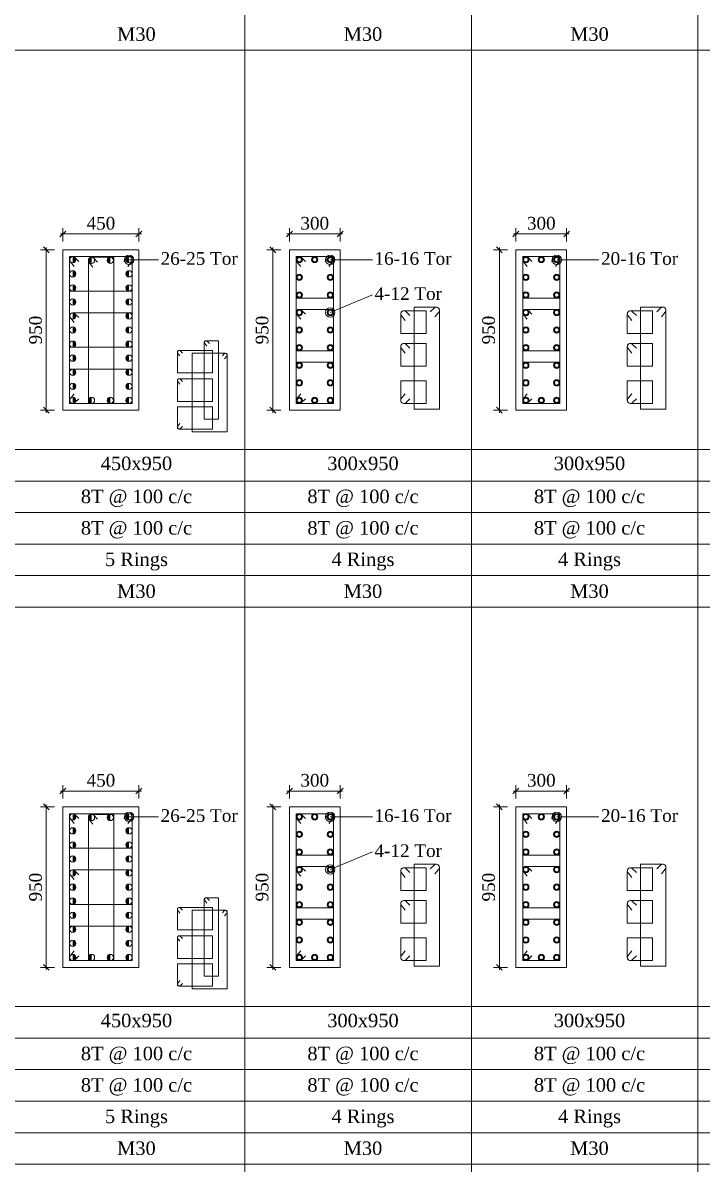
# Model space of a CAD drawing. Header units: metres. Extents: x 95882 to 260884, y 3603 to 81317.
# Drawn here: x 180667 to 184688, y 12708 to 19469 of the extents above; entities that cross this region are included whole.
import ezdxf
from ezdxf.enums import TextEntityAlignment as Align

# ---------------------------------------------------------------- set-up
doc = ezdxf.new("R2010")
doc.units = ezdxf.units.M
doc.header["$LTSCALE"] = 0.05
doc.header["$MEASUREMENT"] = 0
doc.header["$PDMODE"] = 34
doc.header["$PDSIZE"] = -2.5
doc.layers.get('0').update_dxf_attribs({"linetype": 'CONTINUOUS', "lineweight": 0})
doc.layers.get('DEFPOINTS').update_dxf_attribs({"linetype": 'CONTINUOUS'})
for name, color, linetype, lineweight in [('S-DIM-R', 7, 'CONTINUOUS', 9), ('S-SECTION', 5, 'CONTINUOUS', 5), ('S-SECTION MARK', 124, 'CONTINUOUS', 0), ('S-SHEET', 251, 'CONTINUOUS', 0), ('S-STEEL COL_DIA', 1, 'CONTINUOUS', 9), ('S-STEEL RING', 1, 'CONTINUOUS', 9), ('S-TEXT', 7, 'CONTINUOUS', 0), ('S-TEXT COL SIZE', 7, 'CONTINUOUS', 15), ('S-TEXT MIX', 1, 'CONTINUOUS', 15), ('S-TEXT RINGS', 7, 'CONTINUOUS', 15)]:
    doc.layers.add(name, color=color, linetype=linetype, lineweight=lineweight)
doc.styles.add('AAPL-ADRESS tahoma', font='tahoma.ttf')
doc.styles.add('S-ROMANS', font='times.ttf')
doc.styles.get("Standard").update_dxf_attribs({"font": 'times.ttf'})
doc.styles.add('TEXT', font='times.ttf')
doc.dimstyles.new('75mm', dxfattribs={"dimscale": 140, "dimtxt": 1, "dimasz": 0.35, "dimexe": 0.5, "dimexo": 1, "dimgap": 0.01, "dimtad": 0, "dimdec": 0, "dimzin": 12, "dimdsep": 46, "dimtxsty": 'AAPL-ADRESS tahoma', "dimblk": 'OBLIQUE', "dimcen": 0.35, "dimdle": 0.01, "dimse1": 1, "dimse2": 1, "dimclrd": 256, "dimclre": 256, "dimclrt": 256, "dimadec": 0, "dimazin": 3, "dimtfac": 1, "dimtdec": 0, "dimtmove": 1, "dimatfit": 3, "dimldrblk": 'DOTSMALL', "dimfxl": 1, "dimtolj": 1, "dimtzin": 0, "dimarcsym": 1})
doc.dimstyles.new('S_DIM', dxfattribs={"dimtxt": 75, "dimasz": 35, "dimexe": 35, "dimexo": 50, "dimgap": 25, "dimtad": 1, "dimdec": 0, "dimzin": 0, "dimdsep": 46, "dimtxsty": 'Standard', "dimblk": 'OBLIQUE', "dimcen": 0.09, "dimdle": 15, "dimclrd": 256, "dimclre": 256, "dimclrt": 256, "dimadec": 0, "dimazin": 0, "dimtfac": 1, "dimtdec": 0, "dimtofl": 0, "dimtmove": 0, "dimatfit": 3, "dimfxl": 1, "dimtolj": 1, "dimtzin": 0, "dimlwd": -1, "dimlwe": -1, "dimarcsym": 0})

# ---------------------------------------------------------------- blocks, each defined once
blk = doc.blocks.new('_Oblique')
at = {"color": 0, "linetype": 'ByBlock', "lineweight": -2}
blk.add_line((-0.5, -0.5), (0.5, 0.5), dxfattribs=at)
blk = doc.blocks.new('*D405')
at = {"layer": 'DEFPOINTS', "color": 0, "transparency": 16777216}
for p in [(180904.2, 14824.2, -0.1), (180806, 13874.2), (180904.2, 13874.2, -0.1)]:
    blk.add_point(p, dxfattribs=at)
at = {"layer": 'S-DIM-R', "transparency": 16777216}
for p, q in [((180854.2, 14824.2), (180771, 14824.2)), ((180806, 14839.2), (180806, 13859.2)), ((180854.2, 13874.2), (180771, 13874.2))]:
    blk.add_line(p, q, dxfattribs=at)
at = {"layer": 'S-DIM-R', "transparency": 16777216, "xscale": 35, "yscale": 35, "zscale": 35}
for p, rotation in [((180806, 14824.2), 90), ((180806, 13874.2), 270)]:
    blk.add_blockref('_Oblique', p, dxfattribs=dict(at, rotation=rotation))
at = {"layer": 'S-DIM-R', "transparency": 16777216, "insert": (180742.7, 14349.2), "char_height": 75, "attachment_point": 5, "rotation": 90}
blk.add_mtext('\\A1;950', dxfattribs=at)
blk = doc.blocks.new('*D406')
at = {"layer": 'DEFPOINTS', "color": 0, "transparency": 16777216}
for p in [(180904.2, 14918.4), (180904.2, 14824.2, 0), (181354.2, 14824.2, 0)]:
    blk.add_point(p, dxfattribs=at)
at = {"layer": 'S-DIM-R', "transparency": 16777216}
for p, q in [((180904.2, 14874.2), (180904.2, 14953.4)), ((181354.2, 14874.2), (181354.2, 14953.4)), ((181369.2, 14918.4), (180889.2, 14918.4))]:
    blk.add_line(p, q, dxfattribs=at)
at = {"layer": 'S-DIM-R', "transparency": 16777216, "xscale": 35, "yscale": 35, "zscale": 35, "rotation": 180}
blk.add_blockref('_Oblique', (180904.2, 14918.4), dxfattribs=at)
at = {"layer": 'S-DIM-R', "transparency": 16777216, "xscale": 35, "yscale": 35, "zscale": 35}
blk.add_blockref('_Oblique', (181354.2, 14918.4), dxfattribs=at)
at = {"layer": 'S-DIM-R', "transparency": 16777216, "insert": (181129.2, 14981.6), "char_height": 75, "attachment_point": 5}
blk.add_mtext('\\A1;450', dxfattribs=at)
blk = doc.blocks.new('*U6')
at = {"layer": 'S-STEEL COL_DIA'}
h = blk.add_hatch(color=256, dxfattribs=at)
h.dxf.hatch_style = 1
h.paths.add_polyline_path([(0, 18.5, 0.414214), (-18.5, 0, 0.414214), (0, -18.5)])
at = {"layer": 'S-STEEL COL_DIA', "lineweight": 5}
blk.add_circle((0, 0), 18.5, dxfattribs=at)
blk = doc.blocks.new('*D408')
at = {"layer": 'DEFPOINTS', "color": 0, "transparency": 16777216}
for p in [(182244.8, 14918.4), (182244.8, 14824.2, 0), (182544.8, 14824.2, 0)]:
    blk.add_point(p, dxfattribs=at)
at = {"layer": 'S-DIM-R', "transparency": 16777216}
for p, q in [((182244.8, 14874.2), (182244.8, 14953.4)), ((182544.8, 14874.2), (182544.8, 14953.4)), ((182559.8, 14918.4), (182229.8, 14918.4))]:
    blk.add_line(p, q, dxfattribs=at)
at = {"layer": 'S-DIM-R', "transparency": 16777216, "xscale": 35, "yscale": 35, "zscale": 35, "rotation": 180}
blk.add_blockref('_Oblique', (182244.8, 14918.4), dxfattribs=at)
at = {"layer": 'S-DIM-R', "transparency": 16777216, "xscale": 35, "yscale": 35, "zscale": 35}
blk.add_blockref('_Oblique', (182544.8, 14918.4), dxfattribs=at)
at = {"layer": 'S-DIM-R', "transparency": 16777216, "insert": (182394.8, 14981.6), "char_height": 75, "attachment_point": 5}
blk.add_mtext('\\A1;300', dxfattribs=at)
blk = doc.blocks.new('*U5')
at = {"layer": 'S-STEEL COL_DIA'}
h = blk.add_hatch(color=256, dxfattribs=at)
h.dxf.hatch_style = 1
h.paths.add_polyline_path([(-18.5, 0, 1), (18.5, 0, 1)])
h.paths.add_polyline_path([(13, 0, -1), (-13, 0, -1)], flags=16)
at = {"layer": 'S-STEEL COL_DIA', "lineweight": 5}
for radius in [18.5, 13]:
    blk.add_circle((0, 0), radius, dxfattribs=at)
blk = doc.blocks.new('*U7')
at = {"layer": 'S-STEEL COL_DIA', "lineweight": 5}
for radius in [18.5, 13, 13]:
    blk.add_circle((0, 0), radius, dxfattribs=at)
blk = doc.blocks.new('*D409')
at = {"layer": 'DEFPOINTS', "color": 0, "transparency": 16777216}
for p in [(182244.8, 14824.2, -0.1), (182146.6, 13874.2), (182244.8, 13874.2, -0.1)]:
    blk.add_point(p, dxfattribs=at)
at = {"layer": 'S-DIM-R', "transparency": 16777216}
for p, q in [((182194.8, 14824.2), (182111.6, 14824.2)), ((182146.6, 14839.2), (182146.6, 13859.2)), ((182194.8, 13874.2), (182111.6, 13874.2))]:
    blk.add_line(p, q, dxfattribs=at)
at = {"layer": 'S-DIM-R', "transparency": 16777216, "xscale": 35, "yscale": 35, "zscale": 35}
for p, rotation in [((182146.6, 14824.2), 90), ((182146.6, 13874.2), 270)]:
    blk.add_blockref('_Oblique', p, dxfattribs=dict(at, rotation=rotation))
at = {"layer": 'S-DIM-R', "transparency": 16777216, "insert": (182083.3, 14349.2), "char_height": 75, "attachment_point": 5, "rotation": 90}
blk.add_mtext('\\A1;950', dxfattribs=at)
blk = doc.blocks.new('*D410')
at = {"layer": 'DEFPOINTS', "color": 0, "transparency": 16777216}
for p in [(183585.4, 14824.2, -0.1), (183487.2, 13874.2), (183585.4, 13874.2, -0.1)]:
    blk.add_point(p, dxfattribs=at)
at = {"layer": 'S-DIM-R', "transparency": 16777216}
for p, q in [((183535.4, 14824.2), (183452.2, 14824.2)), ((183487.2, 14839.2), (183487.2, 13859.2)), ((183535.4, 13874.2), (183452.2, 13874.2))]:
    blk.add_line(p, q, dxfattribs=at)
at = {"layer": 'S-DIM-R', "transparency": 16777216, "xscale": 35, "yscale": 35, "zscale": 35}
for p, rotation in [((183487.2, 14824.2), 90), ((183487.2, 13874.2), 270)]:
    blk.add_blockref('_Oblique', p, dxfattribs=dict(at, rotation=rotation))
at = {"layer": 'S-DIM-R', "transparency": 16777216, "insert": (183423.9, 14349.2), "char_height": 75, "attachment_point": 5, "rotation": 90}
blk.add_mtext('\\A1;950', dxfattribs=at)
blk = doc.blocks.new('*D411')
at = {"layer": 'DEFPOINTS', "color": 0, "transparency": 16777216}
for p in [(183585.4, 14918.4), (183585.4, 14824.2, 0), (183885.4, 14824.2, 0)]:
    blk.add_point(p, dxfattribs=at)
at = {"layer": 'S-DIM-R', "transparency": 16777216}
for p, q in [((183585.4, 14874.2), (183585.4, 14953.4)), ((183885.4, 14874.2), (183885.4, 14953.4)), ((183900.4, 14918.4), (183570.4, 14918.4))]:
    blk.add_line(p, q, dxfattribs=at)
at = {"layer": 'S-DIM-R', "transparency": 16777216, "xscale": 35, "yscale": 35, "zscale": 35, "rotation": 180}
blk.add_blockref('_Oblique', (183585.4, 14918.4), dxfattribs=at)
at = {"layer": 'S-DIM-R', "transparency": 16777216, "xscale": 35, "yscale": 35, "zscale": 35}
blk.add_blockref('_Oblique', (183885.4, 14918.4), dxfattribs=at)
at = {"layer": 'S-DIM-R', "transparency": 16777216, "insert": (183735.4, 14981.6), "char_height": 75, "attachment_point": 5}
blk.add_mtext('\\A1;300', dxfattribs=at)
blk = doc.blocks.new('*D456')
at = {"layer": 'DEFPOINTS', "color": 0, "transparency": 16777216}
for p in [(180904.2, 18123.8, -0.1), (180806, 17173.8), (180904.2, 17173.8, -0.1)]:
    blk.add_point(p, dxfattribs=at)
at = {"layer": 'S-DIM-R', "transparency": 16777216}
for p, q in [((180854.2, 18123.8), (180771, 18123.8)), ((180806, 18138.8), (180806, 17158.8)), ((180854.2, 17173.8), (180771, 17173.8))]:
    blk.add_line(p, q, dxfattribs=at)
at = {"layer": 'S-DIM-R', "transparency": 16777216, "xscale": 35, "yscale": 35, "zscale": 35}
for p, rotation in [((180806, 18123.8), 90), ((180806, 17173.8), 270)]:
    blk.add_blockref('_Oblique', p, dxfattribs=dict(at, rotation=rotation))
at = {"layer": 'S-DIM-R', "transparency": 16777216, "insert": (180742.7, 17648.8), "char_height": 75, "attachment_point": 5, "rotation": 90}
blk.add_mtext('\\A1;950', dxfattribs=at)
blk = doc.blocks.new('*D457')
at = {"layer": 'DEFPOINTS', "color": 0, "transparency": 16777216}
for p in [(180904.2, 18218), (180904.2, 18123.8, 0), (181354.2, 18123.8, 0)]:
    blk.add_point(p, dxfattribs=at)
at = {"layer": 'S-DIM-R', "transparency": 16777216}
for p, q in [((180904.2, 18173.8), (180904.2, 18253)), ((181354.2, 18173.8), (181354.2, 18253)), ((181369.2, 18218), (180889.2, 18218))]:
    blk.add_line(p, q, dxfattribs=at)
at = {"layer": 'S-DIM-R', "transparency": 16777216, "xscale": 35, "yscale": 35, "zscale": 35, "rotation": 180}
blk.add_blockref('_Oblique', (180904.2, 18218), dxfattribs=at)
at = {"layer": 'S-DIM-R', "transparency": 16777216, "xscale": 35, "yscale": 35, "zscale": 35}
blk.add_blockref('_Oblique', (181354.2, 18218), dxfattribs=at)
at = {"layer": 'S-DIM-R', "transparency": 16777216, "insert": (181129.2, 18281.1), "char_height": 75, "attachment_point": 5}
blk.add_mtext('\\A1;450', dxfattribs=at)
blk = doc.blocks.new('*D454')
at = {"layer": 'DEFPOINTS', "color": 0, "transparency": 16777216}
for p in [(182244.8, 18218), (182244.8, 18123.8, 0), (182544.8, 18123.8, 0)]:
    blk.add_point(p, dxfattribs=at)
at = {"layer": 'S-DIM-R', "transparency": 16777216}
for p, q in [((182244.8, 18173.8), (182244.8, 18253)), ((182544.8, 18173.8), (182544.8, 18253)), ((182559.8, 18218), (182229.8, 18218))]:
    blk.add_line(p, q, dxfattribs=at)
at = {"layer": 'S-DIM-R', "transparency": 16777216, "xscale": 35, "yscale": 35, "zscale": 35, "rotation": 180}
blk.add_blockref('_Oblique', (182244.8, 18218), dxfattribs=at)
at = {"layer": 'S-DIM-R', "transparency": 16777216, "xscale": 35, "yscale": 35, "zscale": 35}
blk.add_blockref('_Oblique', (182544.8, 18218), dxfattribs=at)
at = {"layer": 'S-DIM-R', "transparency": 16777216, "insert": (182394.8, 18281.1), "char_height": 75, "attachment_point": 5}
blk.add_mtext('\\A1;300', dxfattribs=at)
blk = doc.blocks.new('*D459')
at = {"layer": 'DEFPOINTS', "color": 0, "transparency": 16777216}
for p in [(182244.8, 18123.8, -0.1), (182146.6, 17173.8), (182244.8, 17173.8, -0.1)]:
    blk.add_point(p, dxfattribs=at)
at = {"layer": 'S-DIM-R', "transparency": 16777216}
for p, q in [((182194.8, 18123.8), (182111.6, 18123.8)), ((182146.6, 18138.8), (182146.6, 17158.8)), ((182194.8, 17173.8), (182111.6, 17173.8))]:
    blk.add_line(p, q, dxfattribs=at)
at = {"layer": 'S-DIM-R', "transparency": 16777216, "xscale": 35, "yscale": 35, "zscale": 35}
for p, rotation in [((182146.6, 18123.8), 90), ((182146.6, 17173.8), 270)]:
    blk.add_blockref('_Oblique', p, dxfattribs=dict(at, rotation=rotation))
at = {"layer": 'S-DIM-R', "transparency": 16777216, "insert": (182083.3, 17648.8), "char_height": 75, "attachment_point": 5, "rotation": 90}
blk.add_mtext('\\A1;950', dxfattribs=at)
blk = doc.blocks.new('*D460')
at = {"layer": 'DEFPOINTS', "color": 0, "transparency": 16777216}
for p in [(183585.4, 18123.8, -0.1), (183487.2, 17173.8), (183585.4, 17173.8, -0.1)]:
    blk.add_point(p, dxfattribs=at)
at = {"layer": 'S-DIM-R', "transparency": 16777216}
for p, q in [((183535.4, 18123.8), (183452.2, 18123.8)), ((183487.2, 18138.8), (183487.2, 17158.8)), ((183535.4, 17173.8), (183452.2, 17173.8))]:
    blk.add_line(p, q, dxfattribs=at)
at = {"layer": 'S-DIM-R', "transparency": 16777216, "xscale": 35, "yscale": 35, "zscale": 35}
for p, rotation in [((183487.2, 18123.8), 90), ((183487.2, 17173.8), 270)]:
    blk.add_blockref('_Oblique', p, dxfattribs=dict(at, rotation=rotation))
at = {"layer": 'S-DIM-R', "transparency": 16777216, "insert": (183423.9, 17648.8), "char_height": 75, "attachment_point": 5, "rotation": 90}
blk.add_mtext('\\A1;950', dxfattribs=at)
blk = doc.blocks.new('*D461')
at = {"layer": 'DEFPOINTS', "color": 0, "transparency": 16777216}
for p in [(183585.4, 18218), (183585.4, 18123.8, 0), (183885.4, 18123.8, 0)]:
    blk.add_point(p, dxfattribs=at)
at = {"layer": 'S-DIM-R', "transparency": 16777216}
for p, q in [((183585.4, 18173.8), (183585.4, 18253)), ((183885.4, 18173.8), (183885.4, 18253)), ((183900.4, 18218), (183570.4, 18218))]:
    blk.add_line(p, q, dxfattribs=at)
at = {"layer": 'S-DIM-R', "transparency": 16777216, "xscale": 35, "yscale": 35, "zscale": 35, "rotation": 180}
blk.add_blockref('_Oblique', (183585.4, 18218), dxfattribs=at)
at = {"layer": 'S-DIM-R', "transparency": 16777216, "xscale": 35, "yscale": 35, "zscale": 35}
blk.add_blockref('_Oblique', (183885.4, 18218), dxfattribs=at)
at = {"layer": 'S-DIM-R', "transparency": 16777216, "insert": (183735.4, 18281.1), "char_height": 75, "attachment_point": 5}
blk.add_mtext('\\A1;300', dxfattribs=at)

msp = doc.modelspace()

# ---------------------------------------------------------------- linework, layer by layer
at = {"layer": 'S-SECTION'}
for points, elevation in [([(180904.2, 17173.8), (181354.2, 17173.8), (181354.2, 18123.8), (180904.2, 18123.8)], 0), ([(182244.8, 17173.8), (182544.8, 17173.8), (182544.8, 18123.8), (182244.8, 18123.8)], 0), ([(183585.4, 17173.8), (183885.4, 17173.8), (183885.4, 18123.8), (183585.4, 18123.8)], 0), ([(180904.2, 13874.2), (181354.2, 13874.2), (181354.2, 14824.2), (180904.2, 14824.2)], 0), ([(182244.8, 13874.2), (182544.8, 13874.2), (182544.8, 14824.2), (182244.8, 14824.2)], -0.1), ([(183585.4, 13874.2), (183885.4, 13874.2), (183885.4, 14824.2), (183585.4, 14824.2)], -0.1)]:
    msp.add_lwpolyline(points, close=True, dxfattribs=dict(at, elevation=elevation))
at = {"layer": 'S-SHEET'}
for p, q in [((181981.4, 49003.5, 0), (181981.4, 9408.8, 0)), ((181981.4, 49003.5, 0), (181981.4, 9408.8, 0)), ((183322, 49003.5, 0), (183322, 8286.5, 0)), ((184662.6, 49003.5, 0), (184662.6, 9408.8, -0.1)), ((184662.6, 49003.5, 0), (184662.6, 9408.8, -0.1)), ((177084.5, 19307.4, 0), (198068.5, 19307.4, 0)), ((177084.5, 16940.9, 0), (198068.5, 16940.9, 0)), ((177084.5, 16754.8, 0), (198068.5, 16754.8, 0)), ((177084.5, 16754.8, 0), (198068.5, 16754.8, 0)), ((177084.5, 16567.7, 0), (198068.5, 16567.7, 0)), ((177691.8, 16381.1, 0), (198068.5, 16381.1, 0)), ((177084.5, 16194.5, 0), (198068.5, 16194.5, 0)), ((177084.5, 13641.4, 0), (198068.5, 13641.4, -0.1)), ((177084.5, 13455.3, 0), (198068.5, 13455.3, -0.1)), ((177084.5, 13455.3, 0), (198068.5, 13455.3, -0.1)), ((177084.5, 13268.1, 0), (198068.5, 13268.1, -0.1)), ((177691.8, 13081.5, 0), (198068.5, 13081.5, -0.1)), ((177084.5, 12894.9, 0), (198068.5, 12894.9, -0.1)), ((177084.5, 12708.3, 0), (198068.5, 12708.3, -0.1))]:
    msp.add_line(p, q, dxfattribs=at)
at = {"layer": 'S-SHEET', "color": 0}
for p, q in [((177084.5, 19307.4, 0), (198068.5, 19307.4, 0)), ((177084.5, 16007.9, 0), (198068.5, 16007.9, 0))]:
    msp.add_line(p, q, dxfattribs=at)
at = {"layer": 'S-STEEL RING'}
for points, elevation in [([(181287.6, 18026.3), (181310.1, 18053.7, 0.633211), (181295.8, 18083.8), (180944.2, 18083.8), (180944.2, 17213.8), (181314.2, 17213.8), (181314.2, 18065.4, 0.666768), (181282.8, 18078.5), (181265, 18055.8)], 0), ([(182478.2, 18026.3), (182500.6, 18053.7, 0.633211), (182486.4, 18083.8), (182284.8, 18083.8), (182284.8, 17213.8), (182504.8, 17213.8), (182504.8, 18065.4, 0.666768), (182473.4, 18078.5), (182455.6, 18055.8)], -0.1), ([(183818.8, 18026.3), (183841.2, 18053.7, 0.633211), (183827, 18083.8), (183625.4, 18083.8), (183625.4, 17213.8), (183845.4, 17213.8), (183845.4, 18065.4, 0.666768), (183814, 18078.5), (183796.2, 18055.8)], -0.1), ([(183106, 17726.9), (183128.5, 17754.3, 0.633211), (183114.2, 17784.5), (182982.6, 17784.5), (182982.6, 17179.7), (183132.6, 17179.7), (183132.6, 17766, 0.666768), (183101.2, 17779.1), (183078.4, 17756.5)], 0), ([(183106, 17726.9), (183128.5, 17754.3, 0.633211), (183114.2, 17784.5), (182982.6, 17784.5), (182982.6, 17179.7), (183132.6, 17179.7), (183132.6, 17766, 0.666768), (183101.2, 17779.1), (183078.4, 17756.5)], 0.1), ([(184446.6, 17726.9), (184469.1, 17754.3, 0.633211), (184454.8, 17784.5), (184323.2, 17784.5), (184323.2, 17179.7), (184473.2, 17179.7), (184473.2, 17766, 0.666768), (184441.8, 17779.1), (184419, 17756.5)], 0), ([(184446.6, 17726.9), (184469.1, 17754.3, 0.633211), (184454.8, 17784.5), (184323.2, 17784.5), (184323.2, 17179.7), (184473.2, 17179.7), (184473.2, 17766, 0.666768), (184441.8, 17779.1), (184419, 17756.5)], 0.1), ([(181861.5, 17479.2), (181874.1, 17494.6, 0.633211), (181866.1, 17511.6), (181668.4, 17511.6), (181668.4, 17046.3), (181876.5, 17046.3), (181876.5, 17501.2, 0.666768), (181858.8, 17508.6), (181848.8, 17495.8)], -0.1), ([(181287.6, 14726.7), (181310.1, 14754.1, 0.633211), (181295.8, 14784.2), (180944.2, 14784.2), (180944.2, 13914.2), (181314.2, 13914.2), (181314.2, 14765.8, 0.666768), (181282.8, 14778.9), (181265, 14756.3)], 0), ([(182478.2, 14726.7), (182500.6, 14754.1, 0.633211), (182486.4, 14784.2), (182284.8, 14784.2), (182284.8, 13914.2), (182504.8, 13914.2), (182504.8, 14765.8, 0.666768), (182473.4, 14778.9), (182455.6, 14756.3)], -0.1), ([(183818.8, 14726.7), (183841.2, 14754.1, 0.633211), (183827, 14784.2), (183625.4, 14784.2), (183625.4, 13914.2), (183845.4, 13914.2), (183845.4, 14765.8, 0.666768), (183814, 14778.9), (183796.2, 14756.3)], -0.1), ([(183106, 14427.4), (183128.5, 14454.7, 0.633211), (183114.2, 14484.9), (182982.6, 14484.9), (182982.6, 13880.2), (183132.6, 13880.2), (183132.6, 14466.4, 0.666768), (183101.2, 14479.5), (183078.4, 14456.9)], 0), ([(183106, 14427.4), (183128.5, 14454.7, 0.633211), (183114.2, 14484.9), (182982.6, 14484.9), (182982.6, 13880.2), (183132.6, 13880.2), (183132.6, 14466.4, 0.666768), (183101.2, 14479.5), (183078.4, 14456.9)], 0.1), ([(184446.6, 14427.4), (184469.1, 14454.7, 0.633211), (184454.8, 14484.9), (184323.2, 14484.9), (184323.2, 13880.2), (184473.2, 13880.2), (184473.2, 14466.4, 0.666768), (184441.8, 14479.5), (184419, 14456.9)], 0), ([(184446.6, 14427.4), (184469.1, 14454.7, 0.633211), (184454.8, 14484.9), (184323.2, 14484.9), (184323.2, 13880.2), (184473.2, 13880.2), (184473.2, 14466.4, 0.666768), (184441.8, 14479.5), (184419, 14456.9)], 0.1), ([(181861.5, 14179.6), (181874.1, 14195, 0.633211), (181866.1, 14212), (181668.4, 14212), (181668.4, 13746.8), (181876.5, 13746.8), (181876.5, 14201.6, 0.666768), (181858.8, 14209), (181848.8, 14196.3)], -0.1)]:
    msp.add_lwpolyline(points, format="xyb", dxfattribs=dict(at, elevation=elevation))
at = {"layer": 'S-STEEL RING', "color": 3}
for points, elevation in [([(180970.9, 18026.3), (180948.4, 18053.7, -0.633211), (180962.7, 18083.8), (181314.2, 18083.8), (181314.2, 17880.1), (180944.2, 17880.1), (180944.2, 18065.4, -0.666768), (180975.7, 18078.5), (180998.5, 18055.8)], 0), ([(182311.5, 18026.3), (182289, 18053.7, -0.633211), (182303.3, 18083.8), (182504.8, 18083.8), (182504.8, 17838.4), (182284.8, 17838.4), (182284.8, 18065.4, -0.666768), (182316.3, 18078.5), (182339.1, 18055.8)], -0.1), ([(183652.1, 18026.3), (183629.6, 18053.7, -0.633211), (183643.9, 18083.8), (183845.4, 18083.8), (183845.4, 17838.4), (183625.4, 17838.4), (183625.4, 18065.4, -0.666768), (183656.9, 18078.5), (183679.7, 18055.8)], -0.1), ([(180970.9, 17693.1), (180948.4, 17720.4, -0.633211), (180962.7, 17750.6), (181314.2, 17750.6), (181314.2, 17546.8), (180944.2, 17546.8), (180944.2, 17732.1, -0.666768), (180975.7, 17745.2), (180998.5, 17722.6)], 0), ([(182311.5, 17713.9), (182289, 17741.2, -0.633211), (182303.3, 17771.4), (182504.8, 17771.4), (182504.8, 17526), (182284.8, 17526), (182284.8, 17752.9, -0.666768), (182316.3, 17766), (182339.1, 17743.4)], -0.1), ([(182930.6, 17705.6), (182908.1, 17733, -0.633211), (182922.4, 17763.1), (183053.9, 17763.1), (183053.9, 17628.6), (182903.9, 17628.6), (182903.9, 17744.7, -0.666768), (182935.4, 17757.8), (182958.2, 17735.1)], 0), ([(183652.1, 17713.9), (183629.6, 17741.2, -0.633211), (183643.9, 17771.4), (183845.4, 17771.4), (183845.4, 17526), (183625.4, 17526), (183625.4, 17752.9, -0.666768), (183656.9, 17766), (183679.7, 17743.4)], -0.1), ([(184271.2, 17705.6), (184248.7, 17733, -0.633211), (184263, 17763.1), (184394.5, 17763.1), (184394.5, 17628.6), (184244.5, 17628.6), (184244.5, 17744.7, -0.666768), (184276, 17757.8), (184298.8, 17735.1)], 0), ([(181596.9, 17495.6), (181584.3, 17511, -0.633211), (181592.3, 17527.9), (181790.1, 17527.9), (181790.1, 17396.3), (181581.9, 17396.3), (181581.9, 17517.6, -0.666768), (181599.6, 17524.9), (181612.5, 17512.2)], 0), ([(182930.6, 17511.8), (182908.1, 17539.2, -0.633211), (182922.4, 17569.3), (183053.9, 17569.3), (183053.9, 17434.9), (182903.9, 17434.9), (182903.9, 17550.9, -0.666768), (182935.4, 17564), (182958.2, 17541.3)], 0), ([(184271.2, 17511.8), (184248.7, 17539.2, -0.633211), (184263, 17569.3), (184394.5, 17569.3), (184394.5, 17434.9), (184244.5, 17434.9), (184244.5, 17550.9, -0.666768), (184276, 17564), (184298.8, 17541.3)], 0), ([(182311.5, 17271.3), (182289, 17244, 0.633211), (182303.3, 17213.8), (182504.8, 17213.8), (182504.8, 17459.2), (182284.8, 17459.2), (182284.8, 17232.3, 0.666768), (182316.3, 17219.2), (182339.1, 17241.8)], -0.1), ([(183652.1, 17271.3), (183629.6, 17244, 0.633211), (183643.9, 17213.8), (183845.4, 17213.8), (183845.4, 17459.2), (183625.4, 17459.2), (183625.4, 17232.3, 0.666768), (183656.9, 17219.2), (183679.7, 17241.8)], -0.1), ([(180970.9, 17271.3), (180948.4, 17244, 0.633211), (180962.7, 17213.8), (181314.2, 17213.8), (181314.2, 17417.6), (180944.2, 17417.6), (180944.2, 17232.3, 0.666768), (180975.7, 17219.2), (180998.5, 17241.8)], 0), ([(181596.9, 17328), (181584.3, 17343.4, -0.633211), (181592.3, 17360.4), (181790.1, 17360.4), (181790.1, 17226.2), (181581.9, 17226.2), (181581.9, 17350, -0.666768), (181599.6, 17357.4), (181612.5, 17344.6)], 0), ([(182930.6, 17271.8), (182908.1, 17244.5, 0.633211), (182922.4, 17214.3), (183053.9, 17214.3), (183053.9, 17348.8), (182903.9, 17348.8), (182903.9, 17232.7, 0.666768), (182935.4, 17219.6), (182958.2, 17242.3)], 0), ([(184271.2, 17271.8), (184248.7, 17244.5, 0.633211), (184263, 17214.3), (184394.5, 17214.3), (184394.5, 17348.8), (184244.5, 17348.8), (184244.5, 17232.7, 0.666768), (184276, 17219.6), (184298.8, 17242.3)], 0), ([(181596.9, 17095), (181584.3, 17079.7, 0.633211), (181592.3, 17062.7), (181790.1, 17062.7), (181790.1, 17194.4), (181581.9, 17194.4), (181581.9, 17073.1, 0.666768), (181599.6, 17065.7), (181612.5, 17078.4)], -0.1), ([(180970.9, 14726.7), (180948.4, 14754.1, -0.633211), (180962.7, 14784.2), (181314.2, 14784.2), (181314.2, 14580.5), (180944.2, 14580.5), (180944.2, 14765.8, -0.666768), (180975.7, 14778.9), (180998.5, 14756.3)], 0), ([(182311.5, 14726.7), (182289, 14754.1, -0.633211), (182303.3, 14784.2), (182504.8, 14784.2), (182504.8, 14538.8), (182284.8, 14538.8), (182284.8, 14765.8, -0.666768), (182316.3, 14778.9), (182339.1, 14756.3)], -0.1), ([(183652.1, 14726.7), (183629.6, 14754.1, -0.633211), (183643.9, 14784.2), (183845.4, 14784.2), (183845.4, 14538.8), (183625.4, 14538.8), (183625.4, 14765.8, -0.666768), (183656.9, 14778.9), (183679.7, 14756.3)], -0.1), ([(182311.5, 14414.3), (182289, 14441.7, -0.633211), (182303.3, 14471.8), (182504.8, 14471.8), (182504.8, 14226.4), (182284.8, 14226.4), (182284.8, 14453.4, -0.666768), (182316.3, 14466.5), (182339.1, 14443.8)], -0.1), ([(183652.1, 14414.3), (183629.6, 14441.7, -0.633211), (183643.9, 14471.8), (183845.4, 14471.8), (183845.4, 14226.4), (183625.4, 14226.4), (183625.4, 14453.4, -0.666768), (183656.9, 14466.5), (183679.7, 14443.8)], -0.1), ([(180970.9, 14393.5), (180948.4, 14420.9, -0.633211), (180962.7, 14451), (181314.2, 14451), (181314.2, 14247.3), (180944.2, 14247.3), (180944.2, 14432.6, -0.666768), (180975.7, 14445.7), (180998.5, 14423)], 0), ([(182930.6, 14406), (182908.1, 14433.4, -0.633211), (182922.4, 14463.6), (183053.9, 14463.6), (183053.9, 14329.1), (182903.9, 14329.1), (182903.9, 14445.1, -0.666768), (182935.4, 14458.2), (182958.2, 14435.6)], 0), ([(184271.2, 14406), (184248.7, 14433.4, -0.633211), (184263, 14463.6), (184394.5, 14463.6), (184394.5, 14329.1), (184244.5, 14329.1), (184244.5, 14445.1, -0.666768), (184276, 14458.2), (184298.8, 14435.6)], 0), ([(182930.6, 14212.3), (182908.1, 14239.6, -0.633211), (182922.4, 14269.8), (183053.9, 14269.8), (183053.9, 14135.3), (182903.9, 14135.3), (182903.9, 14251.3, -0.666768), (182935.4, 14264.4), (182958.2, 14241.8)], 0), ([(184271.2, 14212.3), (184248.7, 14239.6, -0.633211), (184263, 14269.8), (184394.5, 14269.8), (184394.5, 14135.3), (184244.5, 14135.3), (184244.5, 14251.3, -0.666768), (184276, 14264.4), (184298.8, 14241.8)], 0), ([(181596.9, 14196), (181584.3, 14211.4, -0.633211), (181592.3, 14228.4), (181790.1, 14228.4), (181790.1, 14096.7), (181581.9, 14096.7), (181581.9, 14218, -0.666768), (181599.6, 14225.4), (181612.5, 14212.6)], -0.1), ([(182311.5, 13971.8), (182289, 13944.4, 0.633211), (182303.3, 13914.2), (182504.8, 13914.2), (182504.8, 14159.7), (182284.8, 14159.7), (182284.8, 13932.7, 0.666768), (182316.3, 13919.6), (182339.1, 13942.2)], -0.1), ([(183652.1, 13971.8), (183629.6, 13944.4, 0.633211), (183643.9, 13914.2), (183845.4, 13914.2), (183845.4, 14159.7), (183625.4, 14159.7), (183625.4, 13932.7, 0.666768), (183656.9, 13919.6), (183679.7, 13942.2)], -0.1), ([(180970.9, 13971.8), (180948.4, 13944.4, 0.633211), (180962.7, 13914.2), (181314.2, 13914.2), (181314.2, 14118), (180944.2, 14118), (180944.2, 13932.7, 0.666768), (180975.7, 13919.6), (180998.5, 13942.2)], 0), ([(181596.9, 14028.5), (181584.3, 14043.9, -0.633211), (181592.3, 14060.8), (181790.1, 14060.8), (181790.1, 13926.6), (181581.9, 13926.6), (181581.9, 14050.4, -0.666768), (181599.6, 14057.8), (181612.5, 14045.1)], -0.1), ([(182930.6, 13972.3), (182908.1, 13944.9, 0.633211), (182922.4, 13914.7), (183053.9, 13914.7), (183053.9, 14049.2), (182903.9, 14049.2), (182903.9, 13933.2, 0.666768), (182935.4, 13920.1), (182958.2, 13942.7)], 0), ([(184271.2, 13972.3), (184248.7, 13944.9, 0.633211), (184263, 13914.7), (184394.5, 13914.7), (184394.5, 14049.2), (184244.5, 14049.2), (184244.5, 13933.2, 0.666768), (184276, 13920.1), (184298.8, 13942.7)], 0), ([(181596.9, 13795.5), (181584.3, 13780.1, 0.633211), (181592.3, 13763.1), (181790.1, 13763.1), (181790.1, 13894.8), (181581.9, 13894.8), (181581.9, 13773.5, 0.666768), (181599.6, 13766.1), (181612.5, 13778.9)], -0.1)]:
    msp.add_lwpolyline(points, format="xyb", dxfattribs=dict(at, elevation=elevation))
at = {"layer": 'S-STEEL RING', "color": 4}
for points, elevation in [([(181081.9, 18022.2), (181059.5, 18049.6, -0.633211), (181073.7, 18079.7), (181204.8, 18079.7), (181204.8, 17213.8), (181055.3, 17213.8), (181055.3, 18061.3, -0.666768), (181086.7, 18074.4), (181109.5, 18051.7)], 0.1), ([(181756.2, 17553.6), (181743.6, 17569, -0.633211), (181751.6, 17586), (181825.4, 17586), (181825.4, 17120.7), (181741.2, 17120.7), (181741.2, 17575.6, -0.666768), (181758.9, 17583), (181771.8, 17570.2)], 0), ([(181081.9, 14722.6), (181059.5, 14750, -0.633211), (181073.7, 14780.2), (181204.8, 14780.2), (181204.8, 13914.2), (181055.3, 13914.2), (181055.3, 14761.7, -0.666768), (181086.7, 14774.8), (181109.5, 14752.2)], 0), ([(181756.2, 14254.1), (181743.6, 14269.5, -0.633211), (181751.6, 14286.4), (181825.4, 14286.4), (181825.4, 13821.2), (181741.2, 13821.2), (181741.2, 14276, -0.666768), (181758.9, 14283.4), (181771.8, 14270.7)], 0)]:
    msp.add_lwpolyline(points, format="xyb", dxfattribs=dict(at, elevation=elevation))

# ---------------------------------------------------------------- block references
at = {"layer": 'S-STEEL COL_DIA', "xscale": -1}
for name, p in [('*U6', (180962.7, 18065.4, 0)), ('*U5', (182303.3, 18065.4, -0.1)), ('*U5', (183643.9, 18065.4, -0.1)), ('*U6', (180962.7, 17982, 0)), ('*U6', (180962.7, 17898.7, 0)), ('*U5', (182303.3, 17961.2, -0.1)), ('*U5', (183643.9, 17961.2, -0.1)), ('*U5', (182303.3, 17857.1, -0.1)), ('*U5', (183643.9, 17857.1, -0.1)), ('*U6', (180962.7, 17815.4, 0)), ('*U6', (180962.7, 17732.1, 0)), ('*U7', (182303.3, 17752.9, -0.1)), ('*U5', (183643.9, 17752.9, -0.1)), ('*U6', (180962.7, 17648.8, 0)), ('*U5', (182303.3, 17648.8, -0.1)), ('*U5', (183643.9, 17648.8, -0.1)), ('*U6', (180962.7, 17565.5, 0)), ('*U7', (182303.3, 17544.7, -0.1)), ('*U5', (183643.9, 17544.7, -0.1)), ('*U6', (180962.7, 17482.2, 0)), ('*U5', (182303.3, 17440.5, -0.1)), ('*U5', (183643.9, 17440.5, -0.1)), ('*U6', (180962.7, 17398.9, 0)), ('*U6', (180962.7, 17315.6, 0)), ('*U5', (182303.3, 17336.4, -0.1)), ('*U5', (183643.9, 17336.4, -0.1)), ('*U6', (180962.7, 14765.8, 0)), ('*U5', (182303.3, 14765.8, -0.1)), ('*U5', (183643.9, 14765.8, -0.1)), ('*U6', (180962.7, 14682.5, 0)), ('*U5', (182303.3, 14661.7, -0.1)), ('*U5', (183643.9, 14661.7, -0.1)), ('*U6', (180962.7, 14599.2, 0)), ('*U5', (182303.3, 14557.5, -0.1)), ('*U5', (183643.9, 14557.5, -0.1)), ('*U6', (180962.7, 14515.9, 0)), ('*U7', (182303.3, 14453.4, -0.1)), ('*U5', (183643.9, 14453.4, -0.1)), ('*U6', (180962.7, 14432.6, 0)), ('*U6', (180962.7, 14349.2, 0)), ('*U5', (182303.3, 14349.2, -0.1)), ('*U5', (183643.9, 14349.2, -0.1)), ('*U6', (180962.7, 14265.9, 0)), ('*U6', (180962.7, 14182.6, 0)), ('*U7', (182303.3, 14245.1, -0.1)), ('*U5', (183643.9, 14245.1, -0.1)), ('*U5', (182303.3, 14141, -0.1)), ('*U5', (183643.9, 14141, -0.1)), ('*U6', (180962.7, 14099.3, 0)), ('*U6', (180962.7, 14016, 0)), ('*U5', (182303.3, 14036.8, -0.1)), ('*U5', (183643.9, 14036.8, -0.1))]:
    msp.add_blockref(name, p, dxfattribs=at)
at = {"layer": 'S-STEEL COL_DIA'}
for name, p in [('*U6', (181073.7, 18061.3, 0.1)), ('*U6', (181184.8, 18061.3, 0.1)), ('*U6', (181295.8, 18065.4, 0)), ('*U5', (182394.8, 18065.4, 0)), ('*U5', (182486.4, 18065.4, -0.1)), ('*U5', (183735.4, 18065.4, 0)), ('*U5', (183827, 18065.4, -0.1)), ('*U6', (181295.8, 17982, 0)), ('*U6', (181295.8, 17898.7, 0)), ('*U5', (182486.4, 17961.2, -0.1)), ('*U5', (183827, 17961.2, -0.1)), ('*U5', (182486.4, 17857.1, -0.1)), ('*U5', (183827, 17857.1, -0.1)), ('*U6', (181295.8, 17815.4, 0)), ('*U6', (181295.8, 17732.1, 0)), ('*U7', (182486.4, 17752.9, -0.1)), ('*U5', (183827, 17752.9, -0.1)), ('*U6', (181295.8, 17648.8, 0)), ('*U5', (182486.4, 17648.8, -0.1)), ('*U5', (183827, 17648.8, -0.1)), ('*U6', (181295.8, 17565.5, 0)), ('*U7', (182486.4, 17544.7, -0.1)), ('*U5', (183827, 17544.7, -0.1)), ('*U6', (181295.8, 17482.2, 0)), ('*U5', (182486.4, 17440.5, -0.1)), ('*U5', (183827, 17440.5, -0.1)), ('*U6', (181295.8, 17398.9, 0)), ('*U6', (181295.8, 17315.6, 0)), ('*U5', (182486.4, 17336.4, -0.1)), ('*U5', (183827, 17336.4, -0.1)), ('*U6', (181073.7, 14761.7, 0)), ('*U6', (181184.8, 14761.7, 0)), ('*U6', (181295.8, 14765.8, 0)), ('*U5', (182394.8, 14765.8, -0.1)), ('*U5', (182486.4, 14765.8, -0.1)), ('*U5', (183735.4, 14765.8, -0.1)), ('*U5', (183827, 14765.8, -0.1)), ('*U6', (181295.8, 14682.5, 0)), ('*U5', (182486.4, 14661.7, -0.1)), ('*U5', (183827, 14661.7, -0.1)), ('*U6', (181295.8, 14599.2, 0)), ('*U5', (182486.4, 14557.5, -0.1)), ('*U5', (183827, 14557.5, -0.1)), ('*U6', (181295.8, 14515.9, 0)), ('*U7', (182486.4, 14453.4, -0.1)), ('*U5', (183827, 14453.4, -0.1)), ('*U6', (181295.8, 14432.6, 0)), ('*U6', (181295.8, 14349.2, 0)), ('*U5', (182486.4, 14349.2, -0.1)), ('*U5', (183827, 14349.2, -0.1)), ('*U6', (181295.8, 14265.9, 0)), ('*U6', (181295.8, 14182.6, 0)), ('*U7', (182486.4, 14245.1, -0.1)), ('*U5', (183827, 14245.1, -0.1)), ('*U5', (182486.4, 14141, -0.1)), ('*U5', (183827, 14141, -0.1)), ('*U6', (181295.8, 14099.3, 0)), ('*U6', (181295.8, 14016, 0)), ('*U5', (182486.4, 14036.8, -0.1)), ('*U5', (183827, 14036.8, -0.1))]:
    msp.add_blockref(name, p, dxfattribs=at)
at = {"layer": 'S-STEEL COL_DIA', "rotation": 180}
for name, p in [('*U6', (180962.7, 17232.3, 0)), ('*U5', (182303.3, 17232.3, -0.1)), ('*U5', (183643.9, 17232.3, -0.1)), ('*U6', (180962.7, 13932.7, 0)), ('*U5', (182303.3, 13932.7, -0.1)), ('*U5', (183643.9, 13932.7, -0.1))]:
    msp.add_blockref(name, p, dxfattribs=at)
at = {"layer": 'S-STEEL COL_DIA', "xscale": -1, "rotation": 180}
for name, p in [('*U6', (181073.7, 17232.3, 0.1)), ('*U6', (181184.8, 17232.3, 0.1)), ('*U6', (181295.8, 17232.3, 0)), ('*U5', (182394.8, 17232.3, 0)), ('*U5', (182486.4, 17232.3, -0.1)), ('*U5', (183735.4, 17232.3, 0)), ('*U5', (183827, 17232.3, -0.1)), ('*U6', (181073.7, 13932.7, 0)), ('*U6', (181184.8, 13932.7, 0)), ('*U6', (181295.8, 13932.7, 0)), ('*U5', (182394.8, 13932.7, -0.1)), ('*U5', (182486.4, 13932.7, -0.1)), ('*U5', (183735.4, 13932.7, -0.1)), ('*U5', (183827, 13932.7, -0.1))]:
    msp.add_blockref(name, p, dxfattribs=at)

# ---------------------------------------------------------------- texts
at = {"layer": 'S-TEXT', "color": 7, "style": 'TEXT'}
for s, p in [('26-25 Tor ', (181482.7, 18035.4, 0)), ('16-16 Tor ', (182748.3, 18035.4, -0.1)), ('20-16 Tor ', (184088.9, 18035.4, -0.1)), ('4-12 Tor ', (182748.3, 17827.2, -0.1)), ('26-25 Tor ', (181482.7, 14735.9, 0)), ('16-16 Tor ', (182748.3, 14735.9, -0.1)), ('20-16 Tor ', (184088.9, 14735.9, -0.1)), ('4-12 Tor ', (182748.3, 14527.6, -0.2))]:
    msp.add_text(s, height=75, dxfattribs=at).set_placement(p)
at = {"layer": 'S-TEXT COL SIZE', "color": 4, "style": 'S-ROMANS'}
for p in [(181339.5, 16859.1, 0), (181339.5, 13559.5, 0)]:
    msp.add_text('450x950', height=80, dxfattribs=at).set_placement(p, align=Align.MIDDLE_CENTER)
at = {"layer": 'S-TEXT COL SIZE', "color": 6, "style": 'S-ROMANS'}
for p in [(182680.1, 16859.1, -0.1), (184020.7, 16859.1, -0.1), (182680.1, 13559.5, -0.1), (184020.7, 13559.5, -0.1)]:
    msp.add_text('300x950', height=80, dxfattribs=at).set_placement(p, align=Align.MIDDLE_CENTER)
at = {"layer": 'S-TEXT MIX', "style": 'S-ROMANS'}
for p in [(181339.5, 19402, 0), (182680.1, 19402, -0.1), (184020.7, 19402, -0.1), (181339.5, 16102.4, 0), (182680.1, 16102.4, -0.1), (184020.7, 16102.4, -0.1), (181339.5, 12802.9, 0), (182680.1, 12802.9, -0.1), (184020.7, 12802.9, -0.1)]:
    msp.add_text('M30', height=80, dxfattribs=at).set_placement(p, align=Align.MIDDLE_CENTER)
at = {"layer": 'S-TEXT RINGS', "style": 'S-ROMANS'}
for s, p in [('8T @ 100 c/c', (181339.5, 16663.6, 0)), ('8T @ 100 c/c', (182680.1, 16663.6, -0.1)), ('8T @ 100 c/c', (184020.7, 16663.6, -0.1)), ('8T @ 100 c/c', (181339.5, 16477.2, 0)), ('8T @ 100 c/c', (182680.1, 16477.2, -0.1)), ('8T @ 100 c/c', (184020.7, 16477.2, -0.1)), ('5 Rings', (181339.5, 16291.1, 0)), ('4 Rings', (182680.1, 16291.1, -0.1)), ('4 Rings', (184020.7, 16291.1, -0.1)), ('8T @ 100 c/c', (181339.5, 13364, 0)), ('8T @ 100 c/c', (182680.1, 13364, -0.1)), ('8T @ 100 c/c', (184020.7, 13364, -0.1)), ('8T @ 100 c/c', (181339.5, 13177.7, 0)), ('8T @ 100 c/c', (182680.1, 13177.7, -0.1)), ('8T @ 100 c/c', (184020.7, 13177.7, -0.1)), ('5 Rings', (181339.5, 12991.6, 0)), ('4 Rings', (182680.1, 12991.6, -0.1)), ('4 Rings', (184020.7, 12991.6, -0.1))]:
    msp.add_text(s, height=80, dxfattribs=at).set_placement(p, align=Align.MIDDLE_CENTER)

# ---------------------------------------------------------------- dimensions: what is measured, and where the dimension line sits
at = {"layer": 'S-DIM-R'}
for base, p1, p2, picture, middle in [((180904.2, 18218, 0), (181354.2, 18123.8, 0), (180904.2, 18123.8, 0), '*D457', (181129.2, 18281.1, 0)), ((182244.8, 18218, 0), (182544.8, 18123.8, 0), (182244.8, 18123.8, 0), '*D454', (182394.8, 18281.1, 0)), ((183585.4, 18218, 0), (183885.4, 18123.8, 0), (183585.4, 18123.8, 0), '*D461', (183735.4, 18281.1, 0)), ((180904.2, 14918.4, 0), (181354.2, 14824.2, 0), (180904.2, 14824.2, 0), '*D406', (181129.2, 14981.6, 0)), ((182244.8, 14918.4, -0.1), (182544.8, 14824.2, -0.1), (182244.8, 14824.2, -0.1), '*D408', (182394.8, 14981.6, -0.1)), ((183585.4, 14918.4, -0.1), (183885.4, 14824.2, -0.1), (183585.4, 14824.2, -0.1), '*D411', (183735.4, 14981.6, -0.1))]:
    dim = msp.add_linear_dim(base=base, p1=p1, p2=p2, dimstyle='S_DIM', dxfattribs=at)
    dim.commit()
    dim.dimension.update_dxf_attribs({"geometry": picture, "text_midpoint": middle})
for base, p1, p2, picture, middle in [((180806, 17173.8, 0.1), (180904.2, 18123.8, 0), (180904.2, 17173.8, 0), '*D456', (180742.7, 17648.8, 0.1)), ((182146.6, 17173.8, 0), (182244.8, 18123.8, 0), (182244.8, 17173.8, 0), '*D459', (182083.3, 17648.8, 0)), ((183487.2, 17173.8, 0), (183585.4, 18123.8, 0), (183585.4, 17173.8, 0), '*D460', (183423.9, 17648.8, 0)), ((180806, 13874.2, 0), (180904.2, 14824.2, 0), (180904.2, 13874.2, 0), '*D405', (180742.7, 14349.2, 0)), ((182146.6, 13874.2, 0), (182244.8, 14824.2, -0.1), (182244.8, 13874.2, -0.1), '*D409', (182083.3, 14349.2, 0)), ((183487.2, 13874.2, 0), (183585.4, 14824.2, -0.1), (183585.4, 13874.2, -0.1), '*D410', (183423.9, 14349.2, 0))]:
    dim = msp.add_linear_dim(base=base, p1=p1, p2=p2, angle=90, dimstyle='S_DIM', dxfattribs=at)
    dim.commit()
    dim.dimension.update_dxf_attribs({"geometry": picture, "text_midpoint": middle})

# ---------------------------------------------------------------- leaders
at = {"layer": 'S-SECTION MARK', "linetype": 'ByBlock'}
for points in [[(181295.8, 18065.4, 0), (181470.5, 18065.4, 0)], [(182486.4, 18065.4, 0), (182736, 18065.4, 0)], [(183827, 18065.4, 0), (184076.6, 18065.4, 0)], [(182486.4, 17752.9, -0.1), (182736, 17857.1, -0.1)], [(181295.8, 14765.8, 0), (181470.5, 14765.8, 0)], [(182486.4, 14765.8, -0.1), (182736, 14765.8, -0.1)], [(183827, 14765.8, -0.1), (184076.6, 14765.8, -0.1)], [(182486.4, 14453.4, -0.1), (182736, 14557.5, -0.1)]]:
    msp.add_leader(points, dimstyle='75mm', override={"dimasz": 0.4, "dimldrblk": 'Origin', "dimfxlon": 1, "dimlwd": 0}, dxfattribs=at)

doc.saveas('drawing.dxf')
